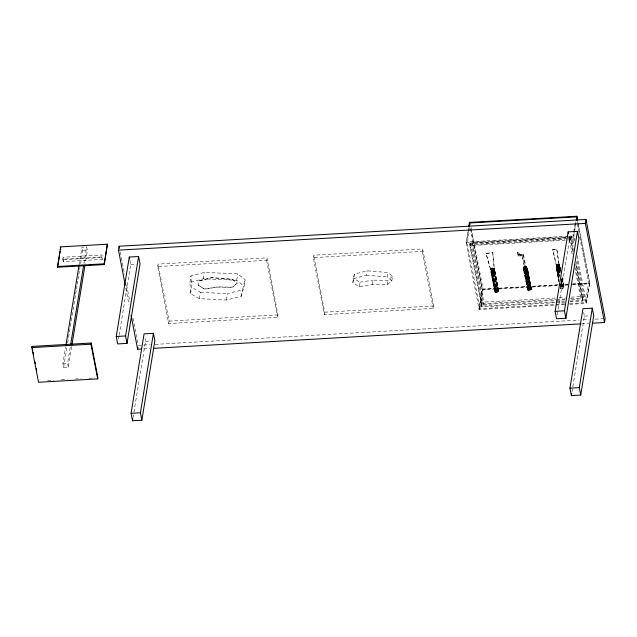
<?xml version="1.0" encoding="UTF-8"?>
<svg xmlns="http://www.w3.org/2000/svg" width="637" height="637" viewBox="0 0 637 637"><rect width="100%" height="100%" fill="white"/><g stroke="black" fill="none" stroke-linecap="round" stroke-linejoin="round"><path stroke-width="0.48" stroke-dasharray="3.19 2.39" d="M62.808 259.171L63.127 257.213L102.031 254.983L102.191 259.418L63.286 261.648L62.808 259.171L101.713 256.942L102.031 254.983M63.286 261.648L63.127 257.213M71.67 346.576L68.302 367.135L63.628 367.406L62.912 363.687L65.643 347.038M79.107 264.785L81.998 247.164L86.664 246.893L87.38 250.612L85.294 263.344M63.628 367.406L66.996 346.839M67.641 342.921L74.696 299.836M74.855 298.857L75.5 294.947M75.66 293.968L76.297 290.05M76.456 289.071L77.101 285.153M77.26 284.174L77.905 280.256M78.064 279.277L78.701 275.359M78.861 274.38L79.506 270.462M79.665 269.483L79.983 267.524M80.628 263.607L82.714 250.882L81.998 247.164M68.302 367.135L67.586 363.416L70.309 346.775M83.941 263.543L86.664 246.893M118.49 339.019L118.968 336.081M119.127 335.094L130.696 264.474L129.797 259.832M157.673 266.561L158.072 264.108L267.014 257.866L278.019 314.861L277.613 317.314L168.678 323.556L157.673 266.561L266.616 260.318L267.014 257.866M132.998 417.8L145.523 341.297L144.989 338.51M168.678 323.556L169.076 321.104L158.072 264.108M189.914 282.326L190.957 275.948L204.437 272.421L237.768 273.894L245.189 279.731L244.146 286.109L241.391 296.285L226.374 300.027L199.365 298.697L190.511 293.569L189.914 282.326L203.394 278.799L236.725 280.272L244.146 286.109M190.511 293.569L191.554 287.191L190.957 275.948M198.25 285.177L204.565 289.007L217.528 286.889L232.529 287.152L237.259 283.123L232.577 279.261L211.795 277.573L199.07 280.933L198.25 285.177L204.533 289.206L217.496 287.08L232.497 287.351L237.259 283.123M199.07 280.933L211.763 277.764L232.545 279.46L237.227 283.322M199.365 298.697L200.416 292.319L191.554 287.191M203.394 278.799L204.437 272.421M226.374 300.027L227.417 293.657L242.434 289.915L245.189 279.731M236.725 280.272L237.768 273.894M241.391 296.285L242.434 289.915M313.3 257.643L313.707 255.19L422.642 248.948L433.646 305.943L433.248 308.396L324.305 314.638L313.3 257.643L422.243 251.4L422.642 248.948M324.305 314.638L324.703 312.186L313.707 255.19M352.834 282.637L354.347 274.165L367.071 270.813L387.853 272.501L392.535 276.362L391.811 280.782L387.081 284.811L372.08 284.54L359.117 286.658L352.834 282.637L354.347 274.165M359.117 286.658L359.841 282.247L353.551 278.226M353.623 278.584L366.347 275.224L367.071 270.813M372.08 284.54L372.804 280.129L387.806 280.391L392.535 276.362M391.811 280.782L387.129 276.912L387.853 272.501M387.081 284.811L387.806 280.391M564.804 304.613L479.096 309.526L466.18 242.617L467.948 231.828M468.107 230.849L468.585 227.903M468.569 229.631L466.324 243.358L565.823 237.657M469.827 227.616L467.255 243.31L479.884 308.722L483.093 289.11L471.03 226.621M555.122 302.663L481.731 306.867L469.772 244.919L470.281 241.781L571.445 235.985L573.411 246.169M485.92 253.422L492.831 252.634L494.32 269.22L490.586 269.435L485.92 253.422L492.831 252.634M479.096 309.526L482.4 289.317L470.799 229.201M481.731 306.867L482.241 303.73L470.281 241.781M490.586 269.435L485.983 253.024M518.199 255.955L523.487 255.652L518.199 255.955L517.618 252.22L518.86 252.148L519.251 254.896L518.86 252.148M523.296 254.657L518.008 254.967L523.296 254.657L525.764 267.421L524.514 267.492L522.244 255.724L524.944 268.854C520.851 273.512 532.421 268.615 524.944 268.854M524.514 267.492L525.828 267.03L523.359 254.267M552.685 249.593L556.794 248.971L559.222 265.502L556.419 265.661L552.685 249.593L556.794 248.971M556.419 265.661L552.749 249.202M557.2 314.853L569.86 237.577L572.663 252.077M573.356 251.703L570.927 239.122L571.445 235.985M575.02 223.531L572.774 237.259L574.088 244.098M574.463 241.112L573.563 236.462L575.33 225.673M575.49 224.694L575.967 221.756M575.952 223.476L573.706 237.211L566.811 237.601M569.996 301.811L582.887 301.07L583.404 297.933L576.397 261.64M569.733 304.327L586.478 303.371L589.79 283.162L577.807 221.111M572.026 391.667L572.671 387.742M572.83 386.763L584.4 316.143L583.683 312.425M494.185 268.758C491.095 273.719 489.049 265.621 494.185 268.758L498.691 291.65L497.624 292.479L495.602 292.598L494.782 291.881L490.96 272.055C490.976 270.279 494.153 269.65 494.973 271.171L498.691 291.65M494.575 271.8C492.6 267.054 488.738 275.542 494.575 271.8L493.826 268.304M498.819 291.316C498.548 289.365 494.726 290.018 494.782 291.881M523.455 267.357C523.781 265.9 527.213 265.613 526.775 267.444C524.856 270.51 521.743 264.618 523.948 270.112M527.659 269.3C524.004 275.16 521.584 265.589 527.659 269.3L531.481 289.118C527.826 294.987 525.406 285.408 531.481 289.118M559.549 265.016L558.123 266.401L556.149 265.764L557.582 264.371L559.421 264.761L560.64 270.661M556.308 267.986C561.707 262.699 560.727 272.755 556.308 267.986L559.039 282.143M559.939 268.05C557.964 263.312 554.102 271.792 559.939 268.05L559.19 264.554M560.146 288.131C560.926 289.779 564.732 288.864 564.016 286.953L562.192 277.509M490.96 272.055C491.78 273.576 494.957 272.947 494.973 271.171M560.512 287.152L562.367 286.411L564.016 286.953M359.841 282.247L372.804 280.129M82.714 250.882L87.38 250.612M63.604 259.689L102.509 257.459M466.18 242.617L567.655 236.805M568.634 236.749L573.563 236.462M565.775 237.808L470.568 243.262L470.186 245.619L571.341 239.823L571.731 237.466L566.771 237.752M567.089 238.564L469.899 244.13L481.859 306.078L555.249 301.874M568.085 238.509L571.055 238.334L573.3 249.951M469.772 244.919L564.979 239.464M568.945 239.233L570.927 239.122M130.696 264.474L136.294 264.156M575.171 239.002L569.566 239.329L568.849 235.61M517.555 252.61L518.797 252.539M490.649 269.045L494.384 268.83M556.483 265.271L559.286 265.111M558.02 284.819L482.161 289.166L478.952 308.778L554.811 304.43M559.007 284.755L567.87 284.253M572.798 283.967L589.543 283.011L586.335 302.623L569.589 303.586M482.4 289.317L568.116 284.405M572.05 284.182L589.79 283.162M568.013 284.994L482.305 289.907L470.289 227.648M572.942 284.715L589.687 283.752L578.428 225.402M555.345 298.036L481.954 302.241L481.572 304.597L564.876 299.82M559.31 297.805L565.266 297.463M571.214 297.129L583.118 296.444L582.728 298.801L569.836 299.533M169.076 321.104L278.019 314.861M324.703 312.186L433.646 305.943M482.241 303.73L555.631 299.525M556.627 299.462L565.552 298.952M570.505 298.665L583.404 297.933M556.236 301.819L564.175 301.365M570.123 301.022L583.014 300.282L576.007 263.989M556.109 302.607L565.035 302.089M555.79 304.375L564.661 303.865M145.523 341.297L150.197 341.026M584.4 316.143L589.997 315.825M138.261 345.342L150.181 344.657M155.149 344.37L579.32 320.061M583.293 319.838L589.257 319.495M595.213 319.153L603.159 318.699M143.58 348.925L149.544 348.582M581.661 323.819L588.612 323.421M62.912 363.687L67.586 363.416M47.608 380.6L53.524 380.257M61.407 379.803L67.323 379.469M75.206 379.015L81.122 378.673M89.005 378.227L94.921 377.884M200.416 292.319L227.417 293.657M366.347 275.224L387.129 276.912M577.671 221.493L578.269 224.606M577.114 223.499L579.001 233.269M579.758 237.171L588.612 283.059L585.403 302.679L576.915 258.741M577.289 255.755L586.478 303.371M575.784 264.283L582.887 301.07M575.649 267.548L581.247 296.547L580.864 298.904L575.076 268.933M569.478 239.926L572.464 255.397M562.16 276.864L564.183 287.574M560.186 267.126L560.552 269.013M562.097 278.21L564.056 287.908M559.421 264.761L560.042 267.771M559.979 268.4L560.528 271.235M561.985 278.791L563.801 288.227M559.525 266.704L560.616 272.365M561.89 278.974L563.347 286.531M559.246 265.844L559.724 268.32M558.864 264.403L559.342 266.879M559.612 268.687L560.345 272.461M561.619 279.07L563.442 288.513M558.936 266.083L560.146 272.27M561.428 278.879L562.885 286.427M558.466 264.323L558.944 266.799M558.553 266.274L559.031 268.75M559.159 268.91L559.891 272.692M561.348 280.24L562.989 288.736M558.538 266.592L559.812 273.201M561.269 280.75L562.367 286.411M558.028 264.307L558.506 266.784M558.123 266.401L558.601 268.886M558.649 269.069L559.748 274.73M561.388 283.226L562.479 288.887M557.582 264.371L559.827 276.108M561.285 283.656L561.834 286.491M557.678 266.465L558.155 268.941M557.152 264.506L557.63 266.983M558.123 269.14L559.581 276.697M560.855 283.298L561.945 288.967M557.502 266.823L559.501 277.206M560.783 283.815L561.324 286.642M557.24 266.457L557.717 268.933M556.77 264.697L557.248 267.174M557.606 269.125L559.063 276.681M560.52 284.229L561.428 288.951M556.842 266.37L559.055 277.429M560.512 284.986L560.871 286.873M556.459 264.936L556.937 267.413M556.515 266.218L556.993 268.695M557.136 269.029L558.96 278.465M560.6 286.961L560.966 288.856M556.244 265.207L559.055 279.603M556.141 265.486L556.762 268.488M556.754 268.854L558.936 280.176M556.427 267.651L558.983 280.861M556.475 268.607L559.023 281.817M527.508 269.005L531.497 289.445M527.547 269.961L531.377 289.779M526.743 266.64L531.051 288.577M526.775 267.444L527.253 269.921M527.293 270.279L531.123 290.098M526.504 266.425L530.669 288.402M526.56 267.715L527.046 270.192M526.178 266.274L526.656 268.758M526.934 270.558L530.756 290.384M526.258 267.954L530.199 288.298M525.78 266.194L526.266 268.671M526.481 270.789L530.303 290.607M525.875 268.145L529.681 288.29M525.35 266.178L525.828 268.663M525.445 268.281L525.923 270.757M525.971 270.94L529.793 290.767M524.896 266.242L525.374 268.718M525.326 268.535L529.156 288.362M524.992 268.336L525.469 270.821M525.437 271.012L529.267 290.838M524.816 268.695L528.646 288.513M524.554 268.328L525.031 270.805M524.084 266.569L524.562 269.045M524.92 271.004L528.75 290.822M524.362 268.918L528.192 288.744M524.163 268.241L524.641 270.725M523.773 266.807L524.251 269.284M524.458 270.9L528.28 290.727M523.558 267.078L527.826 289.023M523.598 267.882L524.076 270.367M524.068 270.725L527.898 290.544M523.749 269.523L527.571 289.341M523.622 269.857L527.619 290.297M517.618 252.22L518.263 255.564M494.822 270.876L498.652 290.695M494.057 268.511L494.678 271.513M494.615 272.15L498.445 291.969M494.161 270.446L497.983 290.273M493.5 268.153L494.36 272.063M494.248 272.429L498.078 292.256M493.571 269.825L497.521 290.177M493.102 268.066L493.579 270.542M493.189 270.016L493.667 272.501M493.794 272.66L497.624 292.479M492.664 268.058L497.003 290.161M492.759 270.152L493.237 272.628M493.285 272.811L497.115 292.638M492.218 268.121L496.47 290.233M492.313 270.215L492.791 272.692M491.788 268.249L492.266 270.725M492.759 272.891L496.581 292.709M492.138 270.566L495.96 290.392M491.875 270.199L492.353 272.676M491.406 268.44L491.883 270.916M492.242 272.875L496.064 292.694M491.477 270.12L495.506 290.615M491.095 268.679L491.573 271.155M491.151 269.969L491.629 272.445M491.772 272.771L495.602 292.598M490.88 268.949L495.148 290.902M490.777 269.236L491.398 272.238M491.39 272.596L495.212 292.423M491.063 271.394L494.893 291.22M490.944 271.728L494.933 292.176M422.243 251.4L433.248 308.396M266.616 260.318L277.613 317.314M120.258 252.053L124.573 274.404M126.636 285.089L129.821 301.612M133.014 318.134L134.885 327.848M135.076 328.819L138.078 344.37M125.8 288.043L128.993 304.566M101.713 256.942L102.191 259.418M556.73 249.362L559.222 265.502M492.767 253.024L494.32 269.22M472.439 243.159L472.049 245.516L483.435 304.486L483.825 302.137L472.439 243.159"/><path stroke-width="0.96" d="M31.85 347.595L32.041 346.417L91.179 343.024L97.875 377.717L97.684 378.896L38.546 382.28L31.85 347.595L90.987 344.203L91.179 343.024M57.489 266.497L60.698 246.877L107.39 244.202L104.317 264.562L57.633 267.237L57.489 266.497L104.173 263.822L107.39 244.202M57.633 267.237L59.559 255.469M59.878 253.51L60.196 251.543M60.523 249.585L60.698 246.877M65.961 345.079L78.948 265.764M70.787 343.837L83.614 265.502M71.989 344.617L84.976 265.303M125.242 285.129L118.49 250.142L119.127 246.224L586.016 219.462L605.15 318.58L604.505 322.505L592.585 323.19M116.252 336.487L129.263 257.045L138.595 256.512L140.036 263.941L127.026 343.391L117.686 343.924L116.252 336.487L125.585 335.954L138.595 256.512M141.597 349.036L137.624 349.259L137.942 347.3M131.079 413.309L144.089 333.86L153.429 333.326L154.863 340.755L141.852 420.205L132.512 420.738L131.079 413.309L140.419 412.776L153.429 333.326M132.512 420.738L132.838 418.78M468.744 226.923L469.485 222.417L576.867 216.262L577.616 220.139M469.055 226.684L469.533 223.746M555.122 311.342L568.132 231.892L577.472 231.358L578.906 238.795L565.895 318.237L556.555 318.771L555.122 311.342L564.462 310.808L577.472 231.358M576.294 219.789L576.867 216.262M576.437 220.537L576.915 217.591M604.505 322.505L585.371 223.388L586.016 219.462M569.956 388.156L582.959 308.706L592.299 308.173L593.732 315.61L580.721 395.051L571.389 395.593L569.956 388.156L579.288 387.622L592.299 308.173M571.389 395.593L571.707 393.626M118.49 250.142L585.371 223.388M153.517 348.351L580.665 323.875M577.48 220.521L576.772 216.851L469.389 222.998L469.764 224.941M568.132 231.892L568.491 233.755M564.462 310.808L565.895 318.237M579.288 387.622L580.721 395.051M469.485 222.417L469.859 224.351M129.263 257.045L129.622 258.901M119.127 246.224L119.501 248.167M131.055 315.251L137.624 349.259M125.585 335.954L127.026 343.391M140.419 412.776L141.852 420.205M104.173 263.822L104.317 264.562M90.987 344.203L97.684 378.896M32.041 346.417L32.79 350.27M33.156 352.197L33.53 354.124M35.019 361.832L35.393 363.759M36.325 368.576L36.691 370.503"/></g></svg>
